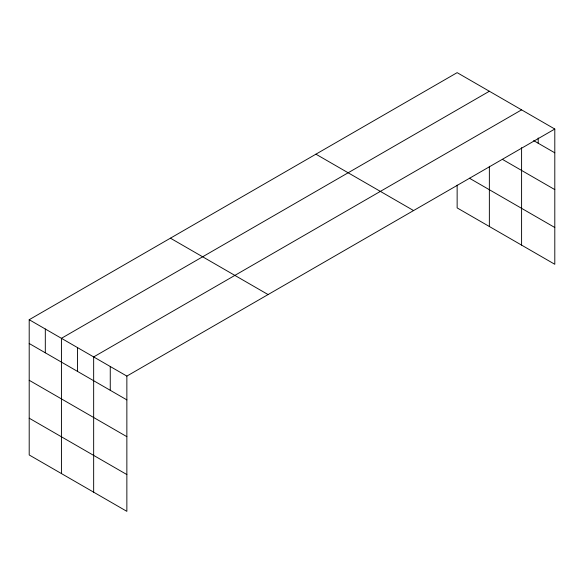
<?xml version="1.0" encoding="UTF-8"?>
<svg xmlns="http://www.w3.org/2000/svg" width="584" height="584" viewBox="0 0 584 584"><rect width="100%" height="100%" fill="white"/><g stroke="black" fill="none" stroke-linecap="round" stroke-linejoin="round"><path stroke-width="0.88" d="M521.592 147.657L521.592 245.112M29.2 319.711L126.859 376.096L126.859 511.35L29.2 454.965L29.2 319.711L457.141 72.65L554.8 129.035L554.8 264.289L457.141 207.904L457.141 185.128M489.363 91.25L61.43 338.318L61.43 473.573M521.592 109.858L93.659 356.926L93.659 492.181M126.859 376.096L554.8 129.035M533.666 140.62L554.8 152.818M502.408 159.359L554.8 189.603M469.412 178.208L554.8 227.504M315.915 154.176L413.581 210.561M170.418 238.184L268.085 294.57M29.2 343.502L126.859 399.887M29.2 380.286L126.859 436.671M29.2 418.188L126.859 474.566M538.2 137.948L538.2 143.233M489.363 166.265L489.363 226.512M110.259 366.511L110.259 390.302M77.541 347.626L77.541 371.409M45.311 329.018L45.311 352.802"/></g></svg>
